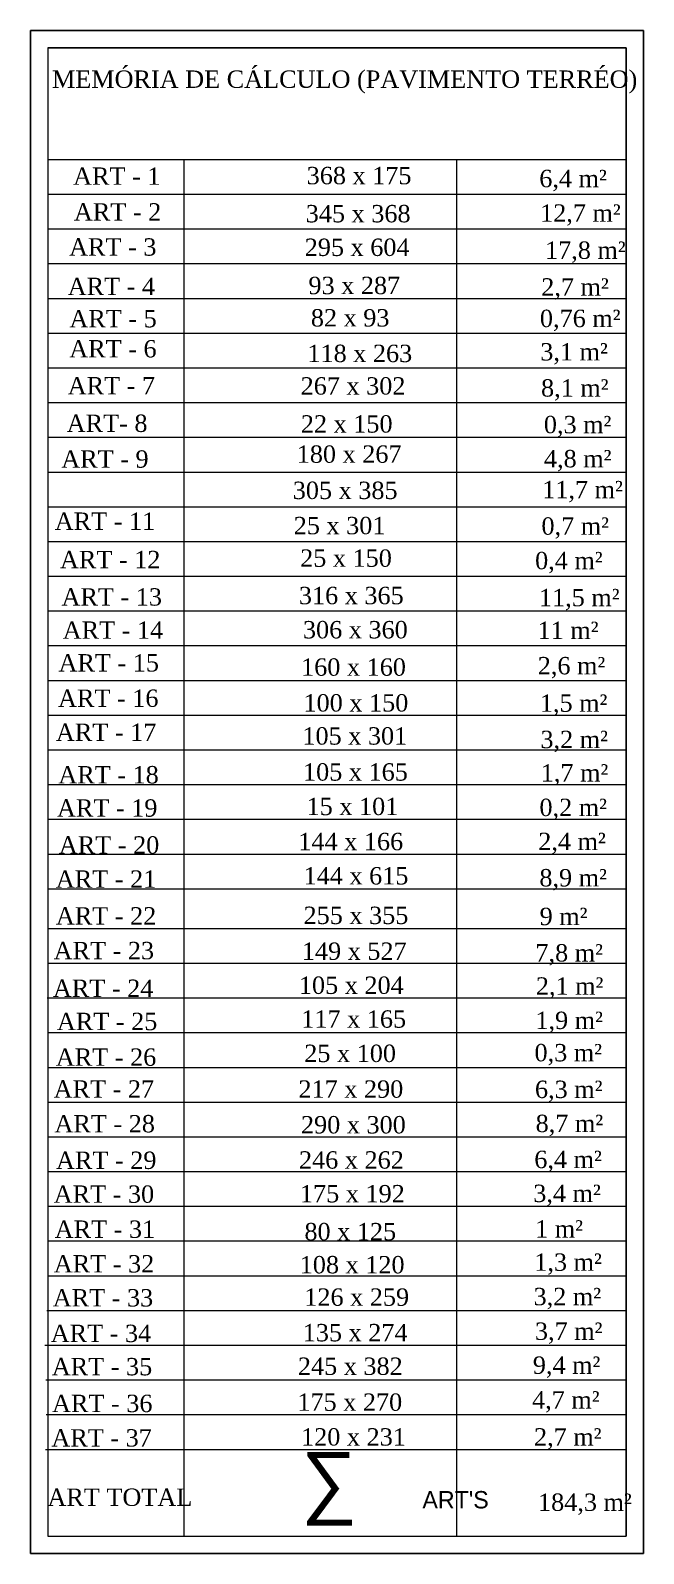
# Model space of a CAD drawing. Header units: centimetres. Extents: x -48696 to 156237, y -5617 to 29024.
# Drawn here: x -36007 to -35653, y 2474 to 3351 of the extents above; entities that cross this region are included whole.
import ezdxf

# ---------------------------------------------------------------- set-up
doc = ezdxf.new("R2010")
doc.units = ezdxf.units.CM
doc.layers.add('COTAS', color=7, linetype='Continuous', lineweight=0)
doc.layers.add('Pilares Sub-solo', color=7, linetype='Continuous', lineweight=70)
doc.layers.add('PN010', color=1, linetype='Continuous')
doc.styles.add('Valéria', font='romantic.ttf', dxfattribs={"height": 10})

msp = doc.modelspace()

# ---------------------------------------------------------------- linework, layer by layer
for p, q in [((-36006.60091, 3351.00311), (-35653.27868, 3351.00311)), ((-36006.60091, 3351.00311), (-36006.60091, 2473.84156)), ((-35653.27868, 3351.00311), (-35653.27868, 2473.84156)), ((-36006.60091, 2473.84156), (-35653.27868, 2473.84156))]:
    msp.add_line(p, q)
at = {"layer": 'COTAS', "color": 1}
for p, q in [((-35996.60091, 3341.00311), (-35996.60091, 2483.84156)), ((-35996.60091, 3276.6987), (-35663.27868, 3276.6987)), ((-35918.24927, 3276.6987), (-35918.24927, 2483.84156)), ((-35760.99707, 3276.6987), (-35760.99707, 2483.84156)), ((-35996.60091, 3256.6987), (-35663.27868, 3256.6987)), ((-35996.60091, 3236.6987), (-35663.27868, 3236.6987)), ((-35996.60091, 3216.6987), (-35663.27868, 3216.6987)), ((-35996.60091, 3196.6987), (-35663.27868, 3196.6987)), ((-35996.60091, 3176.6987), (-35663.27868, 3176.6987)), ((-35996.60091, 3156.6987), (-35663.27868, 3156.6987)), ((-35996.60091, 3136.6987), (-35663.27868, 3136.6987)), ((-35996.60091, 3116.6987), (-35663.27868, 3116.6987)), ((-35996.60091, 3096.6987), (-35663.27868, 3096.6987)), ((-35995.92818, 3076.6987), (-35663.27868, 3076.6987)), ((-35996.60091, 3056.6987), (-35663.27868, 3056.6987)), ((-35996.60091, 3036.6987), (-35663.27868, 3036.6987)), ((-35996.60091, 3016.6987), (-35663.27868, 3016.6987)), ((-35996.60091, 2996.6987), (-35663.27868, 2996.6987)), ((-35996.60091, 2976.6987), (-35663.27868, 2976.6987)), ((-35996.60091, 2956.6987), (-35663.27868, 2956.6987)), ((-35996.60091, 2936.6987), (-35663.27868, 2936.6987)), ((-35996.60091, 2916.6987), (-35663.27868, 2916.6987)), ((-35996.60091, 2896.6987), (-35663.27868, 2896.6987)), ((-35996.60091, 2876.6987), (-35663.27868, 2876.6987)), ((-35996.60091, 2856.6987), (-35663.27868, 2856.6987)), ((-35996.60091, 2833.84156), (-35663.27868, 2833.84156)), ((-35996.60091, 2813.84156), (-35663.27868, 2813.84156)), ((-35996.98677, 2793.84156), (-35663.27868, 2793.84156)), ((-35996.60091, 2773.84156), (-35663.27868, 2773.84156)), ((-35996.60091, 2753.84156), (-35663.27868, 2753.84156)), ((-35996.60091, 2733.84156), (-35663.27868, 2733.84156)), ((-35996.60091, 2713.84156), (-35663.27868, 2713.84156)), ((-35996.60091, 2693.84156), (-35663.27868, 2693.84156)), ((-35996.60091, 2673.84156), (-35663.27868, 2673.84156)), ((-35996.60091, 2653.84156), (-35663.27868, 2653.84156)), ((-35996.60091, 2633.84156), (-35663.27868, 2633.84156)), ((-35997.08305, 2613.84156), (-35663.27868, 2613.84156)), ((-35998.24565, 2593.84156), (-35663.27868, 2593.84156)), ((-35997.64193, 2573.84156), (-35663.27868, 2573.84156)), ((-35997.51019, 2553.84156), (-35663.27868, 2553.84156)), ((-35997.86279, 2533.84156), (-35663.27868, 2533.84156)), ((-35996.60091, 2483.84156), (-35663.27868, 2483.84156))]:
    msp.add_line(p, q, dxfattribs=at)
at = {"layer": 'PN010'}
for p, q in [((-35996.60091, 3341.00311), (-35663.27868, 3341.00311)), ((-35663.27868, 3341.00311), (-35663.27868, 2483.84156))]:
    msp.add_line(p, q, dxfattribs=at)

# ---------------------------------------------------------------- texts
at = {"layer": 'COTAS', "color": 1, "char_height": 10, "attachment_point": 1, "style": 'Valéria'}
for s, width, heights, insert in [('ART - 2', 239.4739883, [58.3481], (-35981.55824, 3251.51071)), ('ART - 3', 238.0037954, [42.20175], (-35984.32429, 3231.32024)), ('ART - 4', 240.4340268, [34.85759], (-35985.13662, 3208.6111)), ('ART - 5', 242.0190865, [28.24017], (-35984.14878, 3190.02243)), ('ART - 6', 242.2457938, [45.88558], (-35984.24017, 3172.70069)), ('ART - 7', 237.3095516, [40], (-35985.12129, 3151.41925)), ('ART- 8', 240.3724956, [28.94852], (-35985.72067, 3129.77271)), ('ART - 9', 232.2550382, [59.77209], (-35988.84702, 3109.20249)), ('ART - 11', 226.0898105, [36.41709], (-35992.59485, 3073.39803)), ('ART - 12', 244.4077088, [60.73726], (-35989.59477, 3051.29846)), ('ART - 13', 231.1531501, [43.13121], (-35988.70089, 3029.77843)), ('ART - 14', 233.5097458, [39.3319], (-35988.02529, 3010.66472)), ('ART - 15', 237.4800765, [37.14107], (-35990.42708, 2991.81126)), ('ART - 16', 235.4772322, [34.84113], (-35990.71592, 2971.43789)), ('ART - 17', 249.1983187, [42.2512], (-35991.92739, 2951.81979)), ('ART - 18', 235.5862988, [98.93716], (-35990.54448, 2927.36073)), ('ART - 19', 246.0423213, [55.96109], (-35991.31424, 2908.22355)), ('ART - 20', 241.1562623, [49.01348], (-35990.23873, 2886.9206)), ('ART - 21', 239.8760848, [49.0222], (-35991.98587, 2867.28708)), ('ART - 22', 233.9608908, [41.30178], (-35991.96134, 2846.09091)), ('ART - 23', 242.4798142, [0], (-35993.23449, 2826.11256)), ('ART - 24', 232.8263457, [39.97868], (-35993.65343, 2804.38283)), ('ART - 25', 241.1562623, [49.01348], (-35991.36488, 2785.27271)), ('ART - 26', 233.9608908, [41.30178], (-35991.98236, 2764.73728)), ('ART - 27', 232.8263457, [39.97868], (-35993.22728, 2746.38195)), ('ART - 28', 232.8263457, [39.97868], (-35992.76174, 2726.375)), ('ART - 29', 232.8263457, [39.97868], (-35991.88752, 2705.33353)), ('ART - 30', 232.8263457, [39.97868], (-35993.19888, 2685.84328)), ('ART - 31', 239.8760848, [49.0222], (-35992.63716, 2665.65676)), ('ART - 32', 233.9608908, [41.30178], (-35993.15259, 2645.71129)), ('ART - 33', 242.4798142, [0], (-35993.74971, 2626.13283)), ('ART - 34', 232.8263457, [39.97868], (-35994.91231, 2605.64297)), ('ART - 35', 241.1562623, [49.01348], (-35994.3086, 2586.48882)), ('ART - 36', 230.6889523, [45.11531], (-35994.17685, 2565.30779)), ('ART - 37', 232.8263457, [39.97868], (-35994.52945, 2545.46607)), ('ART TOTAL', 398.4871833, [55.33339], (-35996.80736, 2511.27439))]:
    msp.add_mtext_dynamic_manual_height_columns(s, width=width, gutter_width=50, heights=heights, dxfattribs=dict(at, insert=insert))
at = {"layer": 'Pilares Sub-solo', "color": 7, "char_height": 10, "attachment_point": 1, "style": 'Valéria'}
for s, width, heights, insert in [('\\pxi1.1899;{\\C1;MEMÓRIA DE CÁLCULO (PAVIMENTO TERRÉO)}', 348.2490137, [27.48633], (-36006.09587, 3327.95878)), ('{\\C1;ART - 1}', 228.393323, [9.00998], (-35982.0244, 3272.11381)), ('{\\C1;368 x 175}', 862.6966509, [9.00998], (-35847.42501, 3272.43821)), ('{\\C1;6,4 m²}', 228.393323, [9.00998], (-35713.37315, 3270.73319)), ('{\\C1;345 x 368}', 862.6966509, [9.00998], (-35847.96188, 3250.50891)), ('{\\C1;12,7 m²}', 228.393323, [9.00998], (-35712.90712, 3250.85415)), ('{\\C1;295 x 604}', 862.6966509, [9.00998], (-35848.53596, 3231.13914)), ('{\\C1;17,8 m²}', 228.393323, [9.00998], (-35710.06381, 3229.46331)), ('{\\C1;93 x 287}', 862.6966509, [9.00998], (-35846.38968, 3209.15502)), ('{\\C1;2,7 m²}', 228.393323, [9.00998], (-35712.23624, 3208.29334)), ('{\\C1;82 x 93}', 862.6966509, [9.00998], (-35845.00706, 3190.51343)), ('{\\C1;0,76 m²}', 228.393323, [9.00998], (-35713.01497, 3190.17094)), ('{\\C1;118 x 263}', 862.6966509, [9.00998], (-35847.0134, 3170.02369)), ('{\\C1;3,1 m²}', 228.393323, [9.00998], (-35712.80541, 3170.93758)), ('{\\C1;267 x 302}', 862.6966509, [9.00998], (-35850.90698, 3151.29392)), ('{\\C1;8,1 m²}', 228.393323, [9.00998], (-35712.36511, 3150.14178)), ('{\\C1;22 x 150}', 862.6966509, [9.00998], (-35850.77465, 3129.40572)), ('{\\C1;0,3 m²}', 228.393323, [9.00998], (-35710.72948, 3129.03279)), ('{\\C1;180 x 267}', 862.6966509, [9.00998], (-35853.15955, 3112.01839)), ('{\\C1;4,8 m²}', 228.393323, [9.00998], (-35710.70193, 3109.39346)), ('{\\C1;305 x 385}', 862.6966509, [0], (-35855.43548, 3091.15626)), ('{\\C1;11,7 m²}', 228.393323, [9.00998], (-35711.68094, 3091.59714)), ('{\\C1;25 x 301}', 862.6966509, [0], (-35854.87862, 3070.87151)), ('{\\C1;0,7 m²}', 228.393323, [9.00998], (-35712.11604, 3070.58948)), ('{\\C1;25 x 150}', 862.6966509, [0], (-35851.18093, 3052.12077)), ('{\\C1;0,4 m²}', 228.393323, [9.00998], (-35715.76777, 3050.69868)), ('{\\C1;316 x 365}', 862.6966509, [0], (-35851.90976, 3030.58528)), ('{\\C1;11,5 m²}', 228.393323, [9.00998], (-35713.5667, 3029.4105)), ('{\\C1;306 x 360}', 862.6966509, [0], (-35849.56873, 3010.90315)), ('{\\C1;11 m²}', 228.393323, [9.00998], (-35714.36398, 3010.53483)), ('{\\C1;160 x 160}', 862.6966509, [0], (-35850.63456, 2989.38469)), ('{\\C1;2,6 m²}', 228.393323, [9.00998], (-35714.25246, 2990.18748)), ('{\\C1;100 x 150}', 862.6966509, [0], (-35849.25797, 2968.75805)), ('{\\C1;1,5 m²}', 228.393323, [9.00998], (-35713.03156, 2968.60599)), ('{\\C1;105 x 301}', 862.6966509, [0], (-35849.8817, 2949.72194)), ('{\\C1;3,2 m²}', 228.393323, [9.00998], (-35712.71092, 2947.69196)), ('{\\C1;105 x 165}', 862.6966509, [0], (-35849.52945, 2928.96913)), ('{\\C1;1,7 m²}', 228.393323, [9.00998], (-35712.50719, 2928.45947)), ('{\\C1;15 x 101}', 862.6966509, [0], (-35847.46703, 2909.11881)), ('{\\C1;0,2 m²}', 228.393323, [9.00998], (-35713.27273, 2908.55862)), ('{\\C1;144 x 166}', 862.6966509, [0], (-35852.22714, 2888.89365)), ('{\\C1;2,4 m²}', 228.393323, [9.00998], (-35713.95978, 2888.9621)), ('{\\C1;144 x 615}', 862.6966509, [0], (-35849.21494, 2869.16833)), ('{\\C1;8,9 m²}', 228.393323, [9.00998], (-35713.31949, 2868.04363)), ('{\\C1;255 x 355}', 862.6966509, [0], (-35849.218, 2846.38914)), ('{\\C1;9 m²}', 228.393323, [9.00998], (-35713.17786, 2845.77588)), ('{\\C1;149 x 527}', 862.6966509, [0], (-35850.20535, 2825.7422)), ('{\\C1;7,8 m²}', 228.393323, [9.00998], (-35715.59133, 2824.79193)), ('{\\C1;105 x 204}', 862.6966509, [0], (-35851.90218, 2806.13612)), ('{\\C1;2,1 m²}', 228.393323, [9.00998], (-35715.34432, 2805.68495)), ('{\\C1;117 x 165}', 862.6966509, [31.69561], (-35850.53592, 2786.68753)), ('{\\C1;1,9 m²}', 228.393323, [9.00998], (-35715.60317, 2785.92776)), ('{\\C1;25 x 100}', 862.6966509, [0], (-35848.79535, 2766.91224)), ('{\\C1;0,3 m²}', 228.393323, [9.00998], (-35716.11519, 2767.31792)), ('{\\C1;217 x 290}', 862.6966509, [0], (-35852.16526, 2746.3424)), ('{\\C1;6,3 m²}', 228.393323, [9.00998], (-35715.8649, 2746.19286)), ('{\\C1;290 x 300}', 862.6966509, [0], (-35850.70886, 2725.78861)), ('{\\C1;8,7 m²}', 228.393323, [9.00998], (-35715.48142, 2726.5566)), ('{\\C1;246 x 262}', 862.6966509, [0], (-35851.84738, 2705.5205)), ('{\\C1;6,4 m²}', 228.393323, [9.00998], (-35716.24374, 2705.83004)), ('{\\C1;175 x 192}', 862.6966509, [0], (-35851.29021, 2686.08763)), ('{\\C1;3,4 m²}', 228.393323, [9.00998], (-35716.85035, 2686.27989)), ('{\\C1;80 x 125}', 862.6966509, [0], (-35848.7145, 2664.22617)), ('{\\C1;1 m²}', 228.393323, [9.00998], (-35715.75705, 2665.81563)), ('{\\C1;108 x 120}', 862.6966509, [0], (-35851.42424, 2645.183)), ('{\\C1;1,3 m²}', 228.393323, [9.00998], (-35716.25291, 2646.67828)), ('{\\C1;126 x 259}', 862.6966509, [0], (-35848.79472, 2626.53136)), ('{\\C1;3,2 m²}', 228.393323, [9.00998], (-35716.6661, 2626.85922)), ('{\\C1;135 x 274}', 862.6966509, [0], (-35849.68543, 2606.06705)), ('{\\C1;3,7 m²}', 228.393323, [9.00998], (-35715.87975, 2606.90322)), ('{\\C1;245 x 382}', 862.6966509, [31.69561], (-35852.4762, 2586.72067)), ('{\\C1;9,4 m²}', 228.393323, [9.00998], (-35717.0843, 2587.33445)), ('{\\C1;175 x 270}', 862.6966509, [0], (-35852.78765, 2566.03493)), ('{\\C1;4,7 m²}', 228.393323, [9.00998], (-35717.51736, 2567.34903)), ('{\\C1;120 x 231}', 862.6966509, [0], (-35850.64804, 2546.01625)), ('{\\C1;2,7 m²}', 228.393323, [9.00998], (-35716.4094, 2546.0249)), ("\\pxi-3,l4,t4;{\\fArial|b0|i0|c0|p34;\\H3.25x;\\C256;∑^I\\fMS Shell Dlg 2|b0|i0|c0|p0;\\H0.30769x;ART'S}", 862.6966509, [0], (-35860.71882, 2532.32506)), ('{\\C1;184,3 m²}', 298.1163287, [35.91277], (-35714.105, 2508.39617))]:
    msp.add_mtext_dynamic_manual_height_columns(s, width=width, gutter_width=50, heights=heights, dxfattribs=dict(at, insert=insert))

doc.saveas('drawing.dxf')
